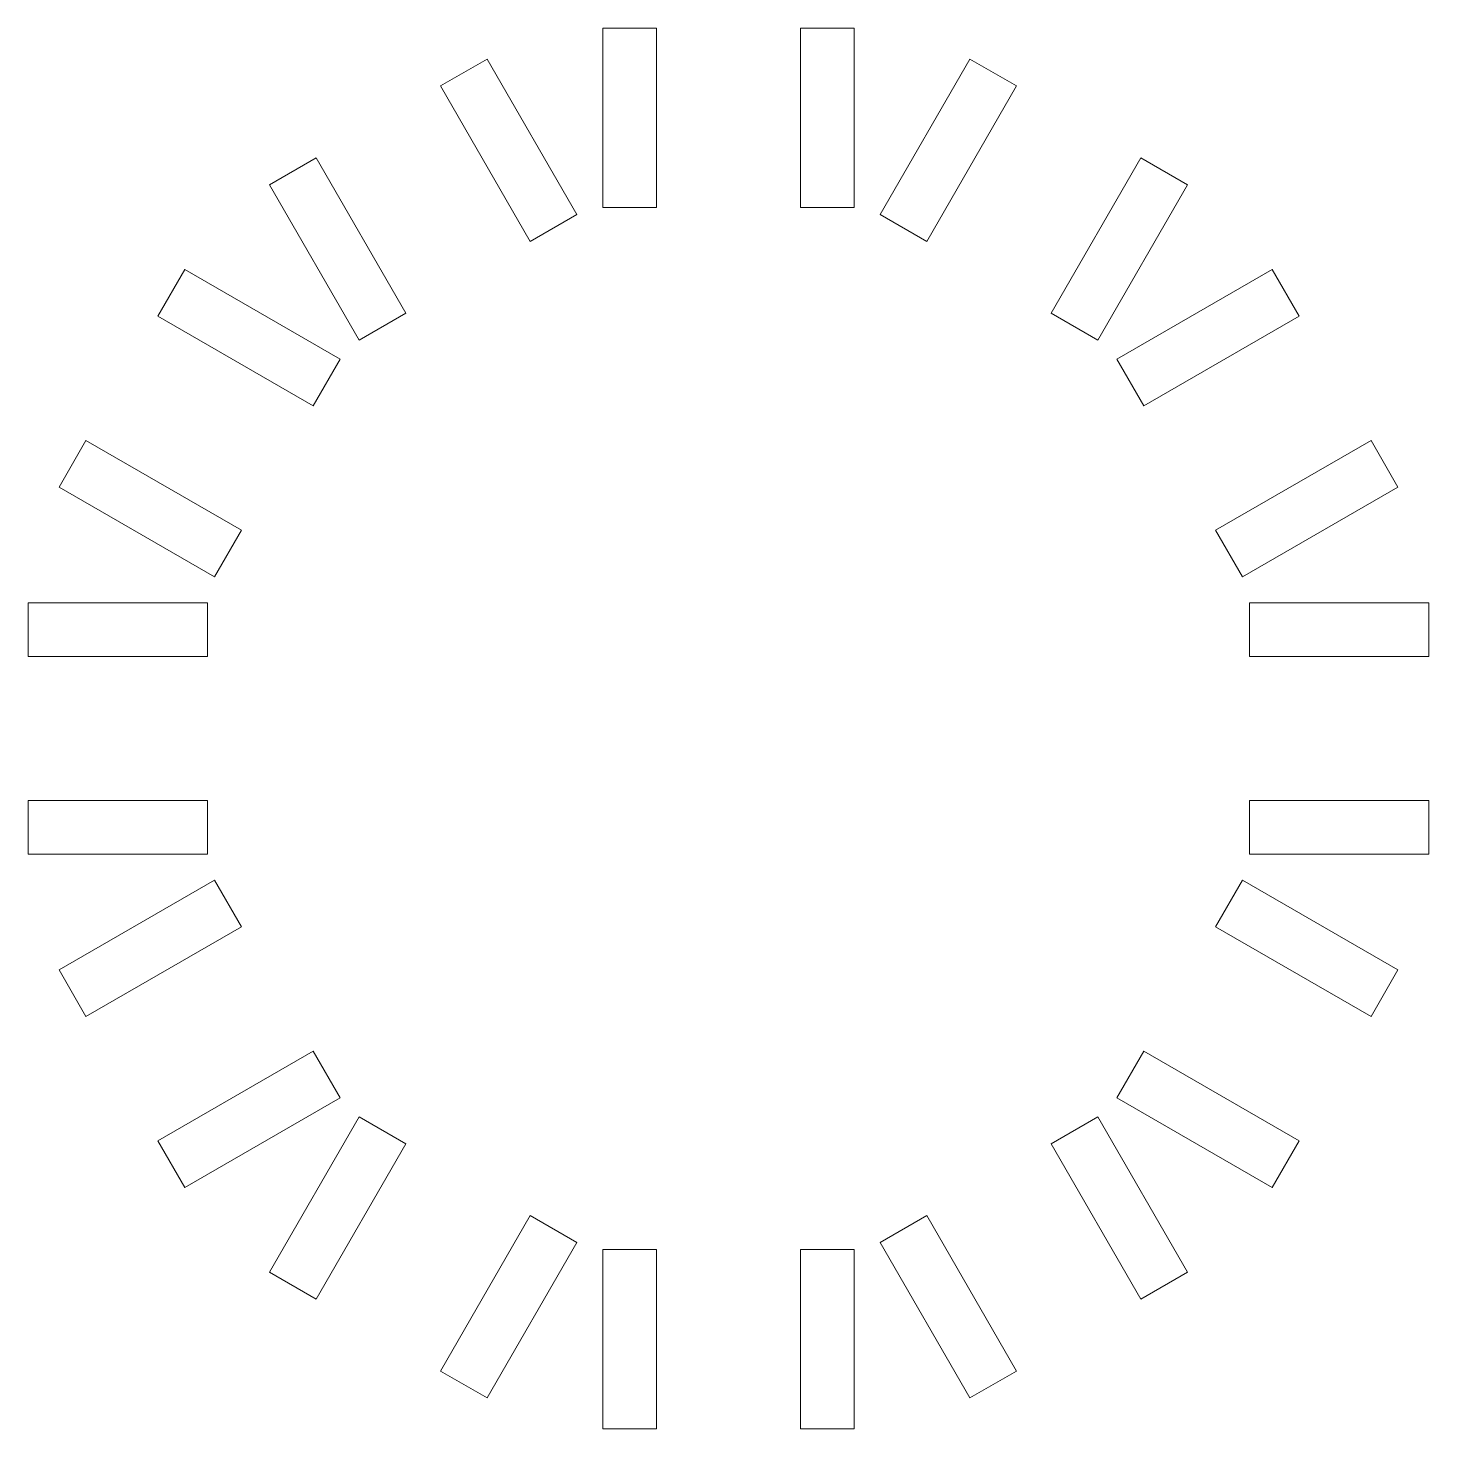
# Model space of a CAD drawing. Header units: millimetres. Extents: x -7.8 to 7.8, y -7.8 to 7.8.
import ezdxf

# ---------------------------------------------------------------- set-up
doc = ezdxf.new("R2010")
doc.units = ezdxf.units.MM

msp = doc.modelspace()

# ---------------------------------------------------------------- linework, layer by layer
at = {"color": 7, "linetype": 'Continuous', "lineweight": 15}
for p, q in [((-1.4, 7.8), (-0.8, 7.8)), ((-1.4, 5.8), (-1.4, 7.8)), ((-0.8, 7.8), (-0.8, 5.8)), ((0.8, 7.8), (1.4, 7.8)), ((0.8, 5.8), (0.8, 7.8)), ((1.4, 7.8), (1.4, 5.8)), ((-3.207, 7.155), (-2.688, 7.455)), ((-2.688, 7.455), (-1.688, 5.723)), ((1.688, 5.723), (2.688, 7.455)), ((2.688, 7.455), (3.207, 7.155)), ((-2.207, 5.423), (-3.207, 7.155)), ((3.207, 7.155), (2.207, 5.423)), ((-5.112, 6.055), (-4.593, 6.355)), ((-4.593, 6.355), (-3.593, 4.623)), ((3.593, 4.623), (4.593, 6.355)), ((4.593, 6.355), (5.112, 6.055)), ((-4.112, 4.323), (-5.112, 6.055)), ((5.112, 6.055), (4.112, 4.323)), ((-0.8, 5.8), (-1.4, 5.8)), ((1.4, 5.8), (0.8, 5.8)), ((-1.688, 5.723), (-2.207, 5.423)), ((2.207, 5.423), (1.688, 5.723)), ((-6.355, 4.593), (-6.055, 5.112)), ((-6.055, 5.112), (-4.323, 4.112)), ((4.323, 4.112), (6.055, 5.112)), ((6.055, 5.112), (6.355, 4.593)), ((-4.623, 3.593), (-6.355, 4.593)), ((-3.593, 4.623), (-4.112, 4.323)), ((4.112, 4.323), (3.593, 4.623)), ((6.355, 4.593), (4.623, 3.593)), ((-4.323, 4.112), (-4.623, 3.593)), ((4.623, 3.593), (4.323, 4.112)), ((-7.455, 2.688), (-7.155, 3.207)), ((-7.155, 3.207), (-5.423, 2.207)), ((5.423, 2.207), (7.155, 3.207)), ((7.155, 3.207), (7.455, 2.688)), ((-5.723, 1.688), (-7.455, 2.688)), ((7.455, 2.688), (5.723, 1.688)), ((-5.423, 2.207), (-5.723, 1.688)), ((5.723, 1.688), (5.423, 2.207)), ((-7.8, 0.8), (-7.8, 1.4)), ((-7.8, 1.4), (-5.8, 1.4)), ((-5.8, 1.4), (-5.8, 0.8)), ((5.8, 1.4), (7.8, 1.4)), ((5.8, 0.8), (5.8, 1.4)), ((7.8, 1.4), (7.8, 0.8)), ((-5.8, 0.8), (-7.8, 0.8)), ((7.8, 0.8), (5.8, 0.8)), ((-7.8, -1.4), (-7.8, -0.8)), ((-7.8, -0.8), (-5.8, -0.8)), ((-5.8, -0.8), (-5.8, -1.4)), ((5.8, -0.8), (7.8, -0.8)), ((5.8, -1.4), (5.8, -0.8)), ((7.8, -0.8), (7.8, -1.4)), ((-5.8, -1.4), (-7.8, -1.4)), ((7.8, -1.4), (5.8, -1.4)), ((-7.455, -2.688), (-5.723, -1.688)), ((-5.723, -1.688), (-5.423, -2.207)), ((5.423, -2.207), (5.723, -1.688)), ((5.723, -1.688), (7.455, -2.688)), ((-5.423, -2.207), (-7.155, -3.207)), ((7.155, -3.207), (5.423, -2.207)), ((-7.155, -3.207), (-7.455, -2.688)), ((7.455, -2.688), (7.155, -3.207)), ((-6.355, -4.593), (-4.623, -3.593)), ((-4.623, -3.593), (-4.323, -4.112)), ((4.323, -4.112), (4.623, -3.593)), ((4.623, -3.593), (6.355, -4.593)), ((-4.323, -4.112), (-6.055, -5.112)), ((6.055, -5.112), (4.323, -4.112)), ((-5.112, -6.055), (-4.112, -4.323)), ((-4.112, -4.323), (-3.593, -4.623)), ((3.593, -4.623), (4.112, -4.323)), ((4.112, -4.323), (5.112, -6.055)), ((-6.055, -5.112), (-6.355, -4.593)), ((-3.593, -4.623), (-4.593, -6.355)), ((4.593, -6.355), (3.593, -4.623)), ((6.355, -4.593), (6.055, -5.112)), ((-3.207, -7.155), (-2.207, -5.423)), ((-2.207, -5.423), (-1.688, -5.723)), ((1.688, -5.723), (2.207, -5.423)), ((2.207, -5.423), (3.207, -7.155)), ((-1.688, -5.723), (-2.688, -7.455)), ((2.688, -7.455), (1.688, -5.723)), ((-1.4, -5.8), (-0.8, -5.8)), ((-1.4, -7.8), (-1.4, -5.8)), ((-0.8, -5.8), (-0.8, -7.8)), ((0.8, -5.8), (1.4, -5.8)), ((0.8, -7.8), (0.8, -5.8)), ((1.4, -5.8), (1.4, -7.8)), ((-4.593, -6.355), (-5.112, -6.055)), ((5.112, -6.055), (4.593, -6.355)), ((-2.688, -7.455), (-3.207, -7.155)), ((3.207, -7.155), (2.688, -7.455)), ((-0.8, -7.8), (-1.4, -7.8)), ((1.4, -7.8), (0.8, -7.8))]:
    msp.add_line(p, q, dxfattribs=at)

doc.saveas('drawing.dxf')
